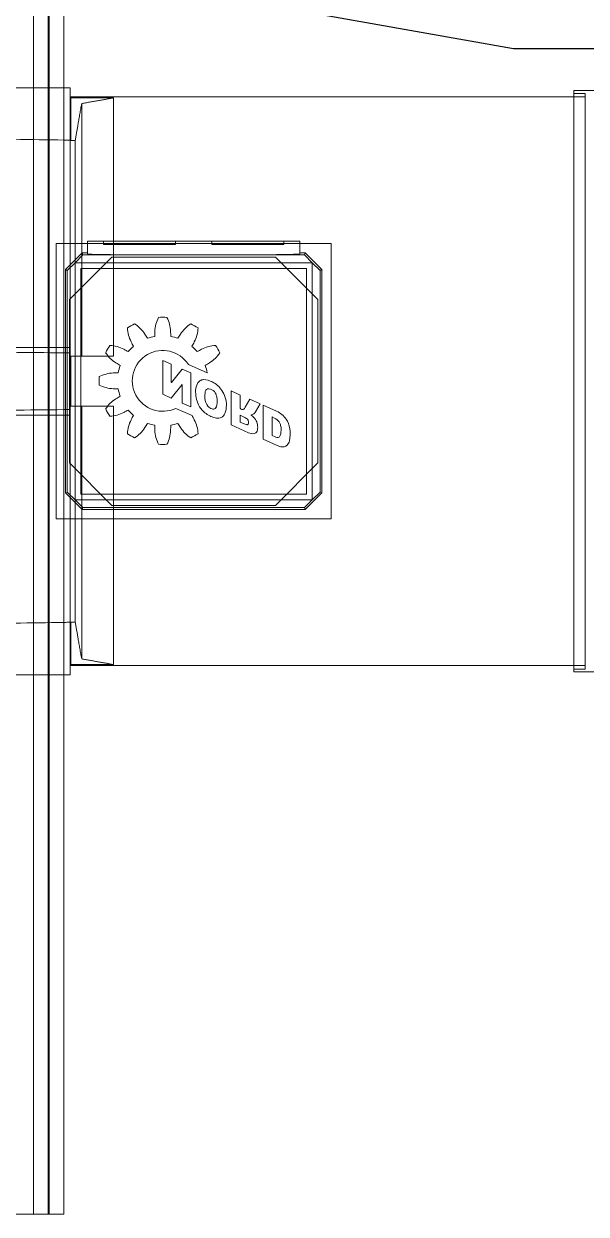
# Model space of a CAD drawing. Header units: millimetres. Extents: x 25096 to 30217, y 6541 to 10165.
# Drawn here: x 28848.6 to 28897.3, y 9239.2 to 9342.2 of the extents above; entities that cross this region are included whole.
import ezdxf

# ---------------------------------------------------------------- set-up
doc = ezdxf.new("R2010")
doc.units = ezdxf.units.MM
doc.layers.add('Equipment', color=123, linetype='Continuous')
doc.dimstyles.new('ISO-25', dxfattribs={"dimtxt": 2.5, "dimasz": 2.5, "dimexe": 1.25, "dimexo": 0.625, "dimtad": 1, "dimtxsty": 'Standard', "dimcen": 2.5, "dimadec": 0, "dimazin": 0, "dimtfac": 1, "dimtmove": 0, "dimatfit": 3, "dimfxl": 1, "dimarcsym": 0})

# ---------------------------------------------------------------- blocks, each defined once
blk = doc.blocks.new('A$Ce64cb7e9')
at = {"layer": 'Equipment', "linetype": 'Continuous', "lineweight": 0, "extrusion": (-2.22045e-16, 1, 0)}
for p, q in [((-64, 0), (-64, 750)), ((-63.49, 0), (-63.49, 750)), ((-56.99, 0), (-56.99, 750)), ((-70.5, 0), (-70.5, 745)), ((-296.54, 497.75), (-325.54, 497.75)), ((-301.54, 496.5), (-301.54, 241.5)), ((-296.54, 496.5), (-301.54, 496.5)), ((-296.54, 497.75), (-296.54, 240.25)), ((-73.24, 499), (-73.24, 475.78)), ((-73.24, 499), (-70.5, 499)), ((-70.5, 499), (-40.54, 499)), ((-296.54, 495), (-301.54, 495)), ((-73.54, 495), (-296.54, 495)), ((-92.54, 494.51), (-92.54, 431)), ((-73.54, 494.51), (-92.54, 494.51)), ((-78.4, 492.01), (-78.4, 430)), ((-73.54, 494.51), (-73.54, 495)), ((-73.54, 494.51), (-73.54, 475.67)), ((-73.54, 475.67), (-75.54, 475.67)), ((-75.54, 475.67), (-75.54, 430)), ((-73.24, 476.25), (-73.54, 476.25)), ((-73.24, 475.78), (-73.24, 430)), ((-70.5, 430), (-189.04, 430)), ((-189.04, 430), (-189.04, 308)), ((-175.04, 431), (-81.04, 431)), ((-175.04, 431), (-175.04, 430)), ((-175.04, 430), (-175.04, 425.84)), ((-168.04, 429.5), (-168.04, 431)), ((-168.04, 429.5), (-152.04, 429.5)), ((-152.04, 429.5), (-136.04, 429.5)), ((-136.04, 429.5), (-136.04, 431)), ((-120.04, 429.5), (-120.04, 431)), ((-120.04, 429.5), (-104.04, 429.5)), ((-104.04, 429.5), (-88.04, 429.5)), ((-92.54, 431), (-92.54, 419)), ((-88.04, 429.5), (-88.04, 431)), ((-81.04, 431), (-81.04, 430)), ((-81.04, 425.84), (-81.04, 430)), ((-78.4, 430), (-78.4, 419)), ((-75.54, 430), (-75.54, 421.5)), ((-73.24, 430), (-73.24, 384)), ((-67.04, 430), (-70.5, 430)), ((-67.04, 308), (-67.04, 430)), ((-177.48, 425.84), (-184.87, 418.45)), ((-164.25, 424), (-183.04, 405.22)), ((-180.56, 421.52), (-177.14, 425)), ((-175.04, 425.84), (-177.48, 425.84)), ((-177.14, 425), (-177.48, 425.84)), ((-177.14, 425), (-78.94, 425)), ((-175.04, 425.84), (-175.04, 425.41)), ((-91.82, 424), (-164.25, 424)), ((-152.04, 425.01), (-104.04, 425.01)), ((-73.04, 405.22), (-91.82, 424)), ((-81.04, 425.41), (-81.04, 425.84)), ((-78.59, 425.84), (-81.04, 425.84)), ((-78.59, 425.84), (-78.94, 425)), ((-78.94, 425), (-75.51, 421.52)), ((-71.2, 418.45), (-78.59, 425.84)), ((-184.87, 418.45), (-184.87, 319.55)), ((-184.87, 418.45), (-184.04, 418.1)), ((-184.04, 418.1), (-180.56, 421.52)), ((-184.04, 319.9), (-184.04, 418.1)), ((-180.54, 421.5), (-180.56, 421.52)), ((-180.54, 421.5), (-75.54, 421.5)), ((-180.54, 316.5), (-180.54, 421.5)), ((-180.54, 421.49), (-180.52, 421.5)), ((-78.04, 419), (-178.04, 419)), ((-178.04, 419), (-178.04, 319)), ((-92.54, 419), (-92.54, 380.1)), ((-78.4, 419), (-78.4, 380.1)), ((-78.04, 319), (-78.04, 419)), ((-75.55, 421.5), (-75.54, 421.49)), ((-75.54, 421.5), (-75.51, 421.52)), ((-75.54, 421.5), (-75.54, 316.5)), ((-75.51, 421.52), (-72.04, 418.1)), ((-72.04, 418.1), (-71.2, 418.45)), ((-72.04, 418.1), (-72.04, 319.9)), ((-71.2, 319.55), (-71.2, 418.45)), ((-183.04, 405.22), (-183.04, 332.78)), ((-73.04, 332.78), (-73.04, 405.22)), ((-78.04, 380.1), (-73.54, 380.1)), ((-73.54, 357.9), (-73.54, 380.1)), ((-73.24, 384), (-73.24, 354)), ((-73.24, 384), (-25.54, 384)), ((-125.68, 376.45), (-134.03, 372.73)), ((-118.13, 376.51), (-114.32, 378.21)), ((-118.13, 368.52), (-118.13, 376.51)), ((-114.32, 378.21), (-114.32, 363.21)), ((-126.8, 372.65), (-122.98, 374.35)), ((-126.79, 357.64), (-126.8, 372.65)), ((-122.98, 374.35), (-118.26, 368.47)), ((-148.71, 362.88), (-144.67, 364.68)), ((-144.67, 364.68), (-144.66, 349.65)), ((-122.97, 367.61), (-122.97, 359.34)), ((-118.08, 361.53), (-122.97, 367.61)), ((-118.26, 368.47), (-118.13, 368.52)), ((-157.49, 358.94), (-152.93, 360.98)), ((-155.5, 355.43), (-157.49, 358.94)), ((-152.93, 360.98), (-150.87, 357.48)), ((-148.71, 357.09), (-148.71, 362.88)), ((-122.97, 359.34), (-126.79, 357.64)), ((-114.32, 363.21), (-118.08, 361.53)), ((-164.82, 355.69), (-158.85, 358.35)), ((-158.85, 358.35), (-158.84, 343.31)), ((-153.57, 354), (-153.54, 354.07)), ((-153.54, 354.07), (-153.51, 354.15)), ((-150.75, 352.92), (-148.7, 354)), ((-148.7, 354), (-148.7, 350.87)), ((-127.31, 353.78), (-120.12, 356.99)), ((-92.54, 357.9), (-92.54, 319)), ((-78.4, 357.9), (-78.4, 319)), ((-73.54, 357.9), (-78.04, 357.9)), ((-73.24, 354), (-73.24, 308)), ((-73.24, 354), (-25.54, 354)), ((-163.92, 352.66), (-162.84, 353.16)), ((-162.84, 353.16), (-162.85, 344.94)), ((-144.66, 349.65), (-152.38, 346.2)), ((-150.48, 350.12), (-151.32, 349.82)), ((-148.7, 350.87), (-150.48, 350.12)), ((-158.84, 343.31), (-165.04, 340.54)), ((-162.85, 344.94), (-164.11, 344.41)), ((-183.04, 332.78), (-164.25, 314)), ((-91.82, 314), (-73.04, 332.78)), ((-184.04, 319.9), (-184.87, 319.55)), ((-184.87, 319.55), (-177.48, 312.16)), ((-180.56, 316.48), (-184.04, 319.9)), ((-180.54, 316.5), (-180.56, 316.48)), ((-177.14, 313), (-180.56, 316.48)), ((-180.52, 316.5), (-180.54, 316.51)), ((-75.54, 316.5), (-180.54, 316.5)), ((-178.04, 319), (-78.04, 319)), ((-92.54, 319), (-92.54, 308)), ((-75.51, 316.48), (-78.94, 313)), ((-78.59, 312.16), (-71.2, 319.55)), ((-78.4, 319), (-78.4, 308)), ((-75.54, 316.51), (-75.55, 316.5)), ((-75.54, 316.5), (-75.54, 308)), ((-75.51, 316.48), (-75.54, 316.5)), ((-72.04, 319.9), (-75.51, 316.48)), ((-71.2, 319.55), (-72.04, 319.9)), ((-177.48, 312.16), (-177.14, 313)), ((-177.48, 312.16), (-78.59, 312.16)), ((-78.94, 313), (-177.14, 313)), ((-164.25, 314), (-91.82, 314)), ((-78.94, 313), (-78.59, 312.16)), ((-189.04, 308), (-70.5, 308)), ((-92.54, 308), (-92.54, 243.49)), ((-78.4, 308), (-78.4, 245.99)), ((-75.54, 308), (-75.54, 262.33)), ((-73.24, 308), (-73.24, 262.22)), ((-70.5, 308), (-67.04, 308)), ((-75.54, 262.33), (-73.54, 262.33)), ((-73.54, 262.33), (-73.54, 243.49)), ((-73.24, 261.75), (-73.54, 261.75)), ((-73.24, 262.22), (-73.24, 239)), ((-296.54, 243), (-301.54, 243)), ((-73.54, 243), (-296.54, 243)), ((-92.54, 243.49), (-73.54, 243.49)), ((-73.54, 243), (-73.54, 243.49)), ((-296.54, 240.25), (-325.54, 240.25)), ((-296.54, 241.5), (-301.54, 241.5)), ((-73.24, 239), (-70.5, 239)), ((-70.5, 239), (-40.54, 239)), ((-70.5, 0), (70.5, 0))]:
    blk.add_line(p, q, dxfattribs=at)
at = {"layer": 'Equipment', "linetype": 'Continuous', "lineweight": 0, "extrusion": (0, 0, -1)}
for centre, radius, start, end in [((102.82, 390.47), 15.01, 2.3097, 27.0279), ((114.32, 369.17), 28.18, 86.2007, 93.7993), ((125.82, 390.47), 15.01, 152.9721, 177.6903), ((114.32, 369.17), 28.18, 56.2007, 63.7993), ((115.01, 393.37), 15.01, 332.3097, 357.0279), ((134.93, 381.87), 15.01, 122.9721, 147.6903), ((67.59, 388.6), 50.29, 0.3206, 2.8311), ((161.05, 388.6), 50.29, 177.1689, 179.6794), ((93.71, 381.87), 15.01, 32.3097, 57.0279), ((114.32, 369.17), 28.18, 116.2007, 123.7993), ((113.63, 393.37), 15.01, 182.9721, 207.6903), ((83.56, 409.36), 50.29, 330.3206, 332.8311), ((164.5, 362.63), 50.29, 147.1689, 149.6794), ((114.32, 369.17), 20.02, 70.2259, 79.7741), ((114.32, 369.17), 20.02, 100.2259, 109.7741), ((64.14, 362.63), 50.29, 30.3206, 32.8311), ((145.08, 409.36), 50.29, 207.1689, 209.6794), ((114.32, 369.17), 28.18, 26.2007, 33.7993), ((127.02, 389.78), 15.01, 302.3097, 327.0279), ((138.52, 369.86), 15.01, 92.9721, 117.6903), ((154.51, 338.41), 50.29, 117.1689, 119.6794), ((114.32, 369.17), 20.02, 40.2259, 49.7741), ((114.32, 369.17), 20.02, 130.2259, 139.7741), ((74.13, 338.41), 50.29, 60.3206, 62.8311), ((90.12, 369.86), 15.01, 62.3097, 87.0279), ((101.62, 389.78), 15.01, 212.9721, 237.6903), ((114.32, 369.17), 28.18, 146.2007, 153.7993), ((107.78, 419.36), 50.29, 300.3206, 302.8311), ((114.32, 369.17), 20.02, 10.2259, 19.7741), ((120.86, 419.36), 50.29, 237.1689, 239.6794), ((114.32, 369.17), 20.02, 160.2259, 169.7741), ((131.95, 360.3), 9.44, 62.5682, 87.2241), ((132.57, 366.57), 3.16, 92.8383, 124.5488), ((132.72, 366.37), 3.41, 124.8447, 151.258), ((94.9, 322.44), 50.29, 90.3206, 92.8311), ((93.02, 357.67), 15.01, 92.3097, 117.0279), ((114.32, 369.17), 28.18, 176.2007, 183.7993), ((130.39, 358.26), 12.17, 0.4669, 33.283), ((131.38, 358.79), 11.04, 33.8489, 63.5586), ((134.95, 362.14), 3.18, 19.6547, 44.7703), ((134.15, 361.66), 4.09, 41.6428, 80.8523), ((134.65, 364.17), 1.54, 84.3693, 115.1771), ((134.88, 364.02), 1.77, 120.1043, 164.5088), ((147.86, 362.1), 14.88, 170.7327, 182.5043), ((142.74, 364.46), 13.84, 177.3917, 205.145), ((139.1, 363.82), 10.27, 155.8807, 172.8596), ((114.32, 369.17), 20.02, 190.2259, 199.7741), ((94.9, 415.9), 50.29, 267.1689, 269.6794), ((93.02, 380.67), 15.01, 242.9721, 267.6903), ((127.59, 359.95), 10.85, 351.8136, 17.4955), ((139.34, 361.84), 6.36, 183.5119, 218.3954), ((139.57, 363.08), 10.38, 205.6841, 227.386), ((120.86, 318.99), 50.29, 120.3206, 122.8311), ((101.62, 348.56), 15.01, 122.3097, 147.0279), ((160.41, 346.13), 10.53, 35.4127, 65.2329), ((152.7, 357.04), 3.23, 309.7638, 330.1895), ((147.24, 346.16), 10.08, 39.5069, 51.1201), ((153.6, 356.02), 1.87, 287.2243, 308.551), ((153.56, 356.21), 2.06, 268.7949, 286.7754), ((132.46, 358.27), 10.09, 339.2415, 0.5273), ((139.03, 355.72), 3.05, 292.9258, 340.3061), ((135.86, 358.65), 2.48, 326.958, 354.4201), ((136.76, 358.1), 1.43, 277.8979, 325.5784), ((136.71, 358.61), 1.95, 254.5776, 277.4169), ((140.64, 364.53), 12.17, 228.2741, 252.0896), ((137.29, 360.53), 3.95, 221.8948, 253.7542), ((83.56, 328.98), 50.29, 27.1689, 29.5392), ((114.32, 369.17), 20.02, 220.2259, 229.7741), ((145.08, 328.98), 50.29, 150.3206, 152.8311), ((74.13, 399.93), 50.29, 297.1689, 299.6794), ((90.12, 368.48), 15.01, 272.9721, 297.6903), ((114.32, 369.17), 28.18, 206.2007, 213.7993), ((155.92, 345.68), 14.91, 348.116, 9.1654), ((160.11, 346.31), 10.67, 9.3913, 33.666), ((157.6, 347.53), 9.21, 343.822, 3.1576), ((158.66, 347.57), 8.15, 3.2838, 16.4567), ((163.12, 349.11), 3.45, 12.9167, 33.5355), ((161.77, 347.83), 5.29, 37.055, 65.9586), ((149.71, 348.55), 6.71, 356.3734, 15.5034), ((152.81, 348.23), 3.6, 337.6558, 358.2394), ((150.06, 348.58), 6.37, 16.0483, 38.8028), ((150.07, 350.75), 2.31, 351.1806, 9.2804), ((151.3, 350.56), 1.06, 329.4501, 351.2835), ((150.4, 350.81), 1.97, 9.2255, 27.7488), ((151.73, 350.32), 0.567, 291.8854, 328.5581), ((150.27, 350.72), 2.13, 28.3786, 53.7916), ((151.71, 350.41), 0.658, 270, 290.7674), ((151.72, 350.93), 1.18, 250.6552, 269.5762), ((144.45, 341.91), 12.68, 56.0782, 60.2222), ((138.8, 356.51), 3.87, 260.3756, 291.4284), ((138.72, 358.87), 6.19, 252.8628, 264.7838), ((115.01, 344.97), 15.01, 2.9721, 27.6903), ((134.93, 356.47), 15.01, 212.3097, 237.0279), ((164.5, 375.72), 50.29, 210.3206, 212.8311), ((114.32, 369.17), 20.02, 280.2259, 289.7741), ((67.59, 349.75), 50.29, 357.1689, 359.6794), ((161.05, 349.75), 50.29, 180.3206, 182.8311), ((114.32, 369.17), 20.02, 250.2259, 259.7741), ((64.14, 375.72), 50.29, 327.1689, 329.6794), ((93.71, 356.47), 15.01, 302.9721, 327.6903), ((113.63, 344.97), 15.01, 152.3097, 177.0279), ((165.3, 345.22), 1.17, 308.4444, 347.634), ((165.39, 345.14), 1.06, 274.9218, 307.2891), ((165.35, 345.62), 1.54, 254.1937, 274.9688), ((167.07, 352.03), 8.17, 248.7635, 254.8344), ((154.37, 347.68), 1.95, 283.9854, 335.4049), ((154.36, 350.49), 4.73, 245.3002, 275.8187), ((114.32, 369.17), 28.18, 296.2007, 303.7993), ((102.82, 347.87), 15.01, 332.9721, 357.6903), ((125.82, 347.87), 15.01, 182.3097, 207.0279), ((114.32, 369.17), 28.18, 236.2007, 243.7993), ((166.78, 343.43), 3.82, 313.8149, 347.6258), ((167.1, 343.28), 3.49, 288.5487, 311.7677), ((167.51, 343.26), 3.37, 255.0674, 281.9067), ((171.01, 355.75), 16.34, 248.5752, 254.5174), ((114.32, 369.17), 28.18, 266.2007, 273.7993)]:
    blk.add_arc(centre, radius, start, end, dxfattribs=at)
at = {"layer": 'Equipment', "linetype": 'Continuous', "lineweight": 0}
for centre, radius, start, end in [((-114.32, 369.17), 13.49, 244.5468, 147.3501), ((-147.45, 359.36), 3.9, 208.7815, 217.6989), ((-149.28, 357.9), 1.56, 216.0966, 232.9093), ((-149.69, 357.36), 0.887, 233.5621, 263.2355), ((-149.66, 358.02), 1.54, 265.0102, 288.0455), ((-149.4, 357.33), 0.811, 285.6721, 307.717), ((-149.25, 357.12), 0.544, 308.7552, 357.1294)]:
    blk.add_arc(centre, radius, start, end, dxfattribs=at)
for centre, start_param, end_param in [((-152.04, 425.41), -3.141593, -1.570796), ((-104.04, 425.41), -1.570796, 0)]:
    blk.add_ellipse(centre, major_axis=(23, 0), ratio=0.017455, start_param=start_param, end_param=end_param, dxfattribs=at)
for points, weights in [([(-78.4, 492.01), (-85.4, 493.25), (-92.54, 494.51)], [1, 1.00005028205, 1]), ([(-75.54, 475.67), (-76.87, 483.27), (-78.4, 492.01)], [1, 1.00251467099, 1]), ([(-78.4, 380.1), (-85.4, 380.1), (-92.54, 380.1)], [1, 1.00005028028, 1]), ([(-78.04, 380.1), (-78.22, 380.1), (-78.4, 380.1)], [1.00053180003, 1.00030222215, 1]), ([(-92.54, 357.9), (-85.4, 357.9), (-78.4, 357.9)], [1, 1.00005028028, 1]), ([(-78.4, 357.9), (-78.22, 357.9), (-78.04, 357.9)], [1, 1.00030222215, 1.00053180003]), ([(-78.4, 245.99), (-76.87, 254.73), (-75.54, 262.33)], [1, 1.00251467099, 1]), ([(-92.54, 243.49), (-85.4, 244.75), (-78.4, 245.99)], [1, 1.00005028205, 1])]:
    blk.add_rational_spline(points, weights, degree=2, dxfattribs=at)
for points in [[(-70.5, 475.83), (-71.42, 475.81), (-72.33, 475.8), (-73.24, 475.78)], [(-26.52, 476.55), (-40.79, 476.31), (-56.14, 476.06), (-70.5, 475.83)], [(-73.24, 381.55), (-58.11, 381.71), (-41.7, 381.87), (-26.52, 382.02)], [(-26.52, 355.98), (-41.7, 356.13), (-58.11, 356.29), (-73.24, 356.45)], [(-73.24, 262.22), (-72.33, 262.2), (-71.42, 262.19), (-70.5, 262.17)], [(-70.5, 262.17), (-56.14, 261.94), (-40.79, 261.69), (-26.52, 261.45)]]:
    blk.add_open_spline(points, degree=3, dxfattribs=at)

msp = doc.modelspace()

# ---------------------------------------------------------------- block references
at = {"xscale": -0.1953125, "yscale": 0.1953125, "zscale": 0.1953125}
msp.add_blockref('A$Ce64cb7e9', (28838.26, 9239.18), dxfattribs=at)

# ---------------------------------------------------------------- leaders
at = {"linetype": 'Continuous', "lineweight": -3}
msp.add_leader([(28821.41, 9352.36), (28890.97, 9340.04), (29002.06, 9340.04)], dimstyle='ISO-25', override={"dimscale": 10, "dimtad": 0}, dxfattribs=at)

doc.saveas('drawing.dxf')
